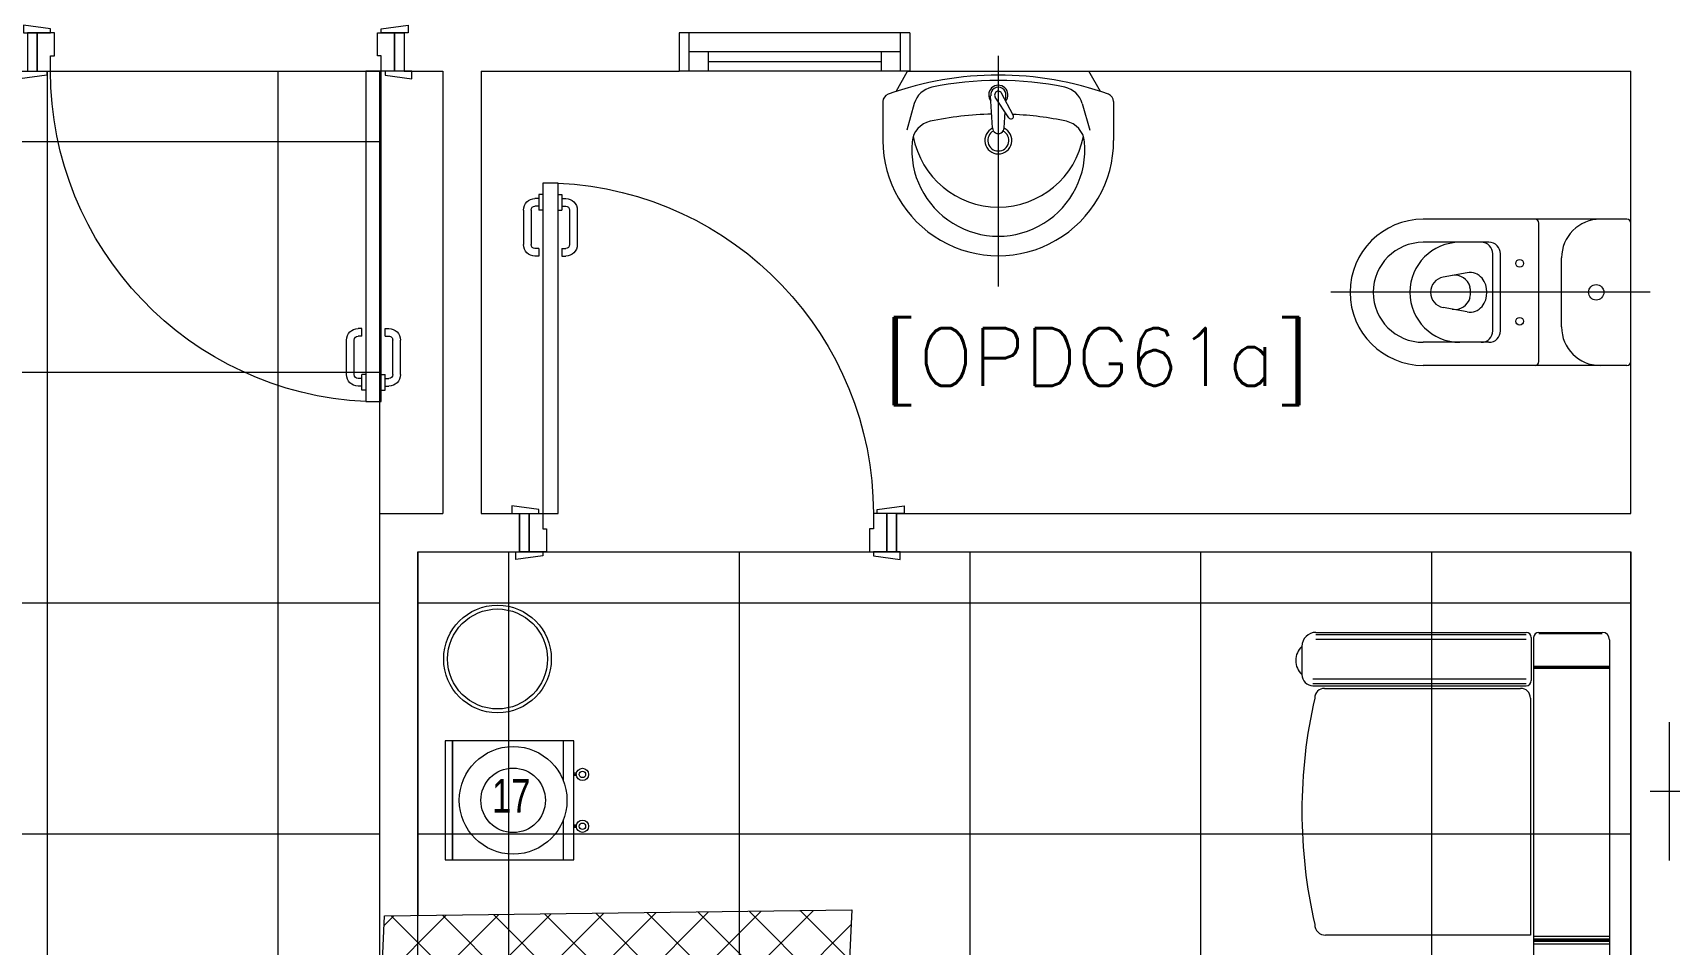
# Model space of a CAD drawing. Header units: inches. Extents: x -246178 to 57169, y -29325 to 19878.
# Drawn here: x 11362 to 15618, y 1512 to 3883 of the extents above; entities that cross this region are included whole.
import ezdxf

# ---------------------------------------------------------------- set-up
doc = ezdxf.new("R2010")
doc.units = ezdxf.units.IN
doc.header["$LTSCALE"] = 25
doc.header["$MEASUREMENT"] = 0
doc.linetypes.add('DASHDOT', pattern=[25.4, 12.7, -6.35, 0, -6.35])
doc.layers.get('0').update_dxf_attribs({"color": 8})
for name, color, linetype, lineweight in [('00-Ground Floor$0$72_EGR_BASE_TEXT', 252, 'Continuous', 5), ('00-Ground Floor$0$72_EGR_EQP_TAG', 142, 'Continuous', 5), ('00-Ground Floor$0$Aluminum', 251, 'Continuous', 5), ('00-Ground Floor$0$C-HYDR-CTCH', 251, 'Continuous', 5), ('00-Ground Floor$0$Frame', 252, 'Continuous', 9), ('00-Ground Floor$0$Hatch', 254, 'Continuous', 5), ('00-Ground Floor$0$LOADING', 253, 'Continuous', 5), ('00-Ground Floor$0$SANIT', 250, 'Continuous', 5), ('00-Ground Floor$0$Walls', 251, 'Continuous', 5), ('00-Ground Floor$0$Wooden Joinery', 251, 'Continuous', 5), ('E-LITE-CLNG-CNDT', 6, 'DASHDOT', 35)]:
    doc.layers.add(name, color=color, linetype=linetype, lineweight=lineweight)
doc.styles.add('00-Ground Floor$0$SIMPLEX', font='SIMPLEX.shx', dxfattribs={"height": 150})
doc.styles.add('00-Ground Floor$0$X3G_ENTITY_257CFD', font='swisscl.ttf', dxfattribs={"height": 200})

# ---------------------------------------------------------------- blocks, each defined once
blk = doc.blocks.new('00-Ground Floor$0$A$C72370EFE')
at = {"layer": '00-Ground Floor$0$Wooden Joinery'}
for p, q in [((-0.01, -0.04), (-0.02, -0.04)), ((-0.01, -0.03), (-0.01, -0.07)), ((0, -0.03), (-0.01, -0.03)), ((0.04, -0.03), (0.05, -0.03)), ((0.05, -0.03), (0.05, -0.07)), ((0.05, -0.04), (0.06, -0.04)), ((-0.05, -0.07), (-0.05, -0.16)), ((-0.03, -0.07), (-0.03, -0.16)), ((-0.01, -0.06), (-0.02, -0.06)), ((0, -0.07), (-0.01, -0.07)), ((0.04, -0.07), (0.05, -0.07)), ((0.05, -0.06), (0.06, -0.06)), ((0.07, -0.07), (0.07, -0.16)), ((0.09, -0.07), (0.09, -0.16)), ((-0.01, -0.17), (-0.02, -0.17)), ((-0.01, -0.17), (-0.01, -0.19)), ((0.05, -0.17), (0.06, -0.17)), ((0.05, -0.17), (0.05, -0.19)), ((-0.01, -0.19), (-0.02, -0.19)), ((0.05, -0.19), (0.06, -0.19))]:
    blk.add_line(p, q, dxfattribs=at)
for centre, radius, start, end in [((-0.02, -0.07), 0.03, 90, 180), ((0.06, -0.07), 0.03, 0, 90), ((-0.02, -0.07), 0.01, 90, 180), ((0.06, -0.07), 0.01, 0, 90), ((-0.02, -0.16), 0.03, 180, 270), ((-0.02, -0.16), 0.01, 180, 270), ((0.06, -0.16), 0.01, 270, 0), ((0.06, -0.16), 0.03, 270, 0)]:
    blk.add_arc(centre, radius, start, end, dxfattribs=at)
blk = doc.blocks.new('00-Ground Floor$0$A$C5DAD61B4')
at = {"layer": '00-Ground Floor$0$Wooden Joinery'}
for points in [[(80, 959.1), (80, 969.1), (10, 979.1), (10, 959.1)], [(940, 959.1), (940, 969.1), (1010, 979.1), (1010, 959.1)], [(70, 859.1), (70, 849.1), (0, 839.1), (0, 859.1)], [(120, 859.1), (120, 0), (80, 0), (80, 859.1)], [(950, 859.1), (950, 849.1), (1020, 839.1), (1020, 859.1)]]:
    blk.add_lwpolyline(points, close=True, dxfattribs=at)
for points in [[(45, 859.1), (45, 959.1), (20, 959.1), (20, 859.1), (45, 859.1)], [(45, 859.1), (80, 859.1), (80, 899.1), (90, 899.1), (90, 959.1), (45, 959.1), (45, 859.1)], [(975, 859.1), (940, 859.1), (940, 899.1), (930, 899.1), (930, 959.1), (975, 959.1), (975, 859.1)], [(975, 859.1), (975, 959.1), (1000, 959.1), (1000, 859.1), (975, 859.1)]]:
    blk.add_lwpolyline(points, dxfattribs=at)
blk.add_arc((80, 859.1), 860, 272.666, 0, dxfattribs=at)
at = {"layer": '00-Ground Floor$0$Wooden Joinery', "xscale": 999.9999999998854, "yscale": 999.9999999998854, "zscale": 999.9999999998854, "rotation": 180}
blk.add_blockref('00-Ground Floor$0$A$C72370EFE', (120, 0), dxfattribs=at)
blk = doc.blocks.new('00-Ground Floor$0$WC manta')
at = {"layer": '00-Ground Floor$0$SANIT'}
for p, q in [((-0.13, 0.18), (-0.13, -0.18)), ((-0.12, 0.19), (0.41, 0.19)), ((0.109, 0.18), (0.109, -0.18)), ((0.239, 0.13), (0.41, 0.13)), ((0.05, 0.09), (0.05, -0.09)), ((0.209, 0.1), (0.209, -0.1)), ((0.229, 0.1), (0.229, -0.1)), ((0.2955, 0.051), (0.3581, 0.0393)), ((-0.18, 0), (0.65, 0)), ((0.2955, -0.051), (0.3581, -0.0393)), ((0.239, -0.13), (0.41, -0.13)), ((-0.12, -0.19), (0.41, -0.19))]:
    blk.add_line(p, q, dxfattribs=at)
for centre, radius in [((0.159, 0.0752), 0.01), ((-0.04, 0), 0.02), ((0.159, -0.0753), 0.01)]:
    blk.add_circle(centre, radius, dxfattribs=at)
for centre, radius, start, end in [((-0.12, 0.18), 0.01, 90, 180), ((-0.05, 0.09), 0.1, 0, 90), ((0.119, 0.18), 0.01, 90, 180), ((0.41, 0), 0.19, 270, 90), ((0.239, 0.1), 0.03, 90, 180), ((0.259, 0.1), 0.03, 90, 180), ((0.3147, 0), 0.13, 270, 90), ((0.41, 0), 0.13, 270, 90), ((0.2882, 0.0117), 0.04, 79.4289, 141.525), ((0.3271, 0.0044), 0.04, 79.4289, 166.4176), ((0.3029, 0), 0.0588, 141.525, 218.475), ((0.3454, 0), 0.0588, 166.4176, 193.5824), ((0.3507, 0), 0.04, 280.5711, 79.4289), ((0.2882, -0.0117), 0.04, 218.475, 280.5711), ((0.3271, -0.0044), 0.04, 193.5824, 280.5711), ((-0.05, -0.09), 0.1, 270, 0), ((0.239, -0.1), 0.03, 180, 270), ((0.259, -0.1), 0.03, 180, 270), ((-0.12, -0.18), 0.01, 180, 270), ((0.119, -0.18), 0.01, 180, 270)]:
    blk.add_arc(centre, radius, start, end, dxfattribs=at)
blk = doc.blocks.new('00-Ground Floor$0$lav-manta 60')
at = {"layer": '00-Ground Floor$0$SANIT'}
for p, q in [((-0.2658, -0.0529), (-0.2358, 0)), ((-0.2358, 0), (0.2358, 0)), ((0, 0.04), (0, -0.56)), ((0.2658, -0.0529), (0.2358, 0)), ((-0.3, -0.0789), (-0.3, -0.18)), ((-0.2185, -0.0841), (-0.2383, -0.1537)), ((-0.015, -0.1473), (-0.0199, -0.064)), ((0.0274, -0.121), (-0.0078, -0.0673)), ((0.0389, -0.1142), (0.0087, -0.0575)), ((0.0191, -0.077), (0.0199, -0.064)), ((0.2185, -0.0841), (0.2383, -0.1537)), ((0.3, -0.0789), (0.3, -0.18)), ((0.015, -0.1473), (0.0174, -0.1057))]:
    blk.add_line(p, q, dxfattribs=at)
for centre, radius, start, end in [((0, -0.8557), 0.8457, 70.1771, 109.8229), ((-0.1608, -0.1006), 0.06, 101.8086, 164.0794), ((0, -0.8696), 0.8457, 78.1914, 101.8086), ((0, -0.0617), 0.025, 320.7474, 220.368), ((0, -0.0617), 0.02, 353.2671, 186.682), ((0.1608, -0.1006), 0.06, 15.9206, 78.1914), ((-0.28, -0.0789), 0.02, 109.8229, 180), ((0, -0.0617), 0.00966, 25.4127, 215.9577), ((0.28, -0.0789), 0.02, 0, 70.1771), ((0, -0.9572), 0.8457, 91.1572, 102.0883), ((0, -0.9572), 0.8457, 88.5486, 88.844), ((0.0332, -0.1176), 0.00666, 210.6852, 30.6852), ((0, -0.9572), 0.8457, 77.9117, 87.4274), ((-0.1645, -0.189), 0.06, 102.0883, 174.8142), ((0, -0.1282), 0.2252, 190.6097, 349.3903), ((0, -0.18), 0.035, 115.3106, 64.6894), ((0, -0.18), 0.0275, 117.1496, 62.8504), ((0, -0.1473), 0.015, 180, 0), ((0.1645, -0.189), 0.06, 5.1858, 77.9117), ((0, -0.18), 0.3, 180, 0), ((0, -0.2039), 0.2252, 174.8142, 5.1858)]:
    blk.add_arc(centre, radius, start, end, dxfattribs=at)
blk = doc.blocks.new('00-Ground Floor$0$GF21008-P')
at = {"layer": '00-Ground Floor$0$LOADING'}
for p, q in [((-0.7709, 0), (0.7906, 0)), ((-0.7019, -0.1974), (-0.7019, 0)), ((-0.6994, -0.1974), (-0.6994, 0)), ((-0.6968, -0.1974), (-0.6968, 0)), ((0, -0.1974), (0, 0)), ((0.0069, -0.1974), (0.0069, 0)), ((0.0099, -0.1974), (0.0099, 0)), ((0.0128, -0.1974), (0.0128, 0)), ((0.0197, -0.1974), (0.0197, 0)), ((-0.79, -0.1841), (-0.79, -0.0191)), ((-0.7866, -0.1841), (-0.7866, -0.0191)), ((-0.7767, -0.1974), (0.7964, -0.1974)), ((-0.7767, -0.2037), (-0.6644, -0.2037)), ((-0.6191, -0.2059), (-0.0026, -0.2059)), ((-0.0026, -0.2059), (-0.0026, -0.7385)), ((-0.79, -0.7634), (-0.79, -0.217)), ((-0.784, -0.7634), (-0.784, -0.217)), ((-0.7722, -0.7634), (-0.7722, -0.217)), ((-0.6689, -0.7712), (-0.6689, -0.217)), ((-0.6571, -0.7712), (-0.6571, -0.217)), ((-0.6512, -0.7712), (-0.6512, -0.217)), ((-0.6444, -0.7413), (-0.6444, -0.2312)), ((-0.7533, -0.8), (-0.68, -0.8))]:
    blk.add_line(p, q, dxfattribs=at)
for centre, radius, start, end in [((-0.7709, -0.0191), 0.0191, 90, 180), ((-0.7767, -0.1841), 0.0133, 180, 270), ((-0.7767, -0.217), 0.0133, 90, 180), ((-0.6644, -0.217), 0.0133, 0, 90), ((-0.6191, -0.2312), 0.0253, 90, 180), ((-0.7533, -0.7634), 0.0366, 180, 270), ((-0.6191, -0.7413), 0.0253, 180, 270), ((-0.0307, -0.7385), 0.0281, 270, 0), ((-0.7167, -0.7662), 0.0499, 222.6462, 317.3538), ((-0.68, -0.7712), 0.0288, 270, 0), ((-0.3249, 0.51), 1.31, 257.0217, 282.9783)]:
    blk.add_arc(centre, radius, start, end, dxfattribs=at)
blk = doc.blocks.new('00-Ground Floor$0$WATER DISPENSER1')
at = {"layer": '00-Ground Floor$0$LOADING'}
for p, q in [((39.296, -0.3448), (39.1904, -0.3448)), ((39.5004, -0.3448), (39.3949, -0.3448))]:
    blk.add_line(p, q, dxfattribs=at)
blk.add_lwpolyline([(39.5004, -0.6333), (39.5004, -0.3183), (39.1904, -0.3183), (39.1904, -0.6333), (39.5004, -0.6333)], dxfattribs=at)
for points in [[(39.2749, -0.3183), (39.278, -0.3183), (39.278, -0.3118), (39.2749, -0.3118)], [(39.281, -0.3183), (39.278, -0.3183), (39.278, -0.3118), (39.281, -0.3118)], [(39.4098, -0.3183), (39.4129, -0.3183), (39.4129, -0.3118), (39.4098, -0.3118)], [(39.416, -0.3183), (39.4129, -0.3183), (39.4129, -0.3118), (39.416, -0.3118)], [(39.5004, -0.6333), (39.1904, -0.6333), (39.1904, -0.6529), (39.5004, -0.6529)]]:
    blk.add_lwpolyline(points, close=True, dxfattribs=at)
for centre, radius in [((39.278, -0.2956), 0.0161), ((39.278, -0.2956), 0.00834), ((39.4129, -0.2956), 0.0161), ((39.4129, -0.2956), 0.00834), ((39.3454, -0.4758), 0.14), ((39.3454, -0.4758), 0.084)]:
    blk.add_circle(centre, radius, dxfattribs=at)
blk = doc.blocks.new('00-Ground Floor$0$WM00001-P')
at = {"layer": '00-Ground Floor$0$LOADING'}
for radius in [0.14, 0.13]:
    blk.add_circle((0, 0), radius, dxfattribs=at)
blk = doc.blocks.new('00-Ground Floor$0$A$C0D461753')
at = {"color": 254, "linetype": 'Continuous'}
for p, q in [((5457.9, 3782.6, 0), (12263.3, 3782.6, 0)), ((11400, -2747.4), (11400, 3782.6)), ((12000, -2747.4), (12000, 3782.6)), ((12263.3, 3782.6, 0), (12263.3, -2747.4, 0)), ((5457.9, 3600), (12263.3, 3600)), ((5457.9, 3000), (12263.3, 3000)), ((5457.9, 2400), (12263.3, 2400)), ((5457.9, 1800), (12263.3, 1800))]:
    blk.add_line(p, q, dxfattribs=at)
blk = doc.blocks.new('00-Ground Floor$0$A$C50F0168F')
at = {"color": 254}
for p, q in [((12363.3, -847.4, 0), (12363.3, 2532.6, 0)), ((12363.3, 2532.6, 0), (15517.9, 2532.6, 0)), ((15517.9, 2532.6, 0), (15517.9, -847.4, 0)), ((15517.9, -847.4, 0), (12363.3, -847.4, 0))]:
    blk.add_line(p, q, dxfattribs=at)
at = {"color": 254, "linetype": 'Continuous'}
for p, q in [((12600, -847.4), (12600, 2532.6)), ((13200, -847.4), (13200, 2532.6)), ((13800, -847.4), (13800, 2532.6)), ((14400, -847.4), (14400, 2532.6)), ((15000, -847.4), (15000, 2532.6)), ((12363.3, 2400), (15517.9, 2400)), ((12363.3, 1800), (15517.9, 1800)), ((12363.3, 1200), (15517.9, 1200)), ((12363.3, 600), (15517.9, 600)), ((12363.3, 0), (15517.9, 0)), ((12363.3, -600), (15517.9, -600))]:
    blk.add_line(p, q, dxfattribs=at)
blk = doc.blocks.new('00-Ground Floor$0$A$Ce9e1c4c3')
at = {"layer": '00-Ground Floor$0$Frame'}
for name in ['00-Ground Floor$0$A$C0D461753', '00-Ground Floor$0$A$C50F0168F']:
    blk.add_blockref(name, (-100000, 0), dxfattribs=at)
blk = doc.blocks.new('00-Ground Floor')
at = {"layer": '00-Ground Floor$0$Hatch'}
h = blk.add_hatch(dxfattribs=at)
h.set_pattern_fill('ANSI37', color=256, scale=30)
h.set_pattern_definition([(45, (-1981.42, -13099.68), (-67.35192, 67.35192), []), (135, (-1981.42, -13099.68), (-67.35192, -67.35192), [])])
h.paths.add_polyline_path([(48971.2, 8818.2), (48367.3, 8810.1), (48371.2, 8521.7), (48975.1, 8529.8)])
h.paths.add_polyline_path([(41810.5, 8810.5), (41227, 8805), (41207, 8513.7), (41790.5, 8519.1)])
h.paths.add_polyline_path([(27433.5, 8803.1), (26834.4, 8799), (26828.7, 8506), (27427.8, 8510)])
h.paths.add_polyline_path([(34618.7, 8805.3), (34017.5, 8797.8), (34009.3, 8512.1), (34610.5, 8519.6)])
h.paths.add_polyline_path([(20214.3, 8812.4), (19607.8, 8790.5), (19622.4, 8498), (20228.8, 8519.8)])
h.paths.add_polyline_path([(13477.7, 8802), (12255.7, 8825.9), (12249.3, 8529.8), (13471.3, 8505.8)])
h.paths.add_polyline_path([(13491.8, 1601.9), (12276.8, 1586.2), (12263.3, 1293.7), (13478.3, 1309.4)])
h.paths.add_polyline_path([(13465.7, -5591.3), (12262.6, -5607.3), (12256.9, -5900.3), (13460, -5884.3)])
h.paths.add_polyline_path([(13484.2, -12790), (12287.5, -12801.4), (12290.4, -13095.9), (13487, -13084.4)])
h.paths.add_polyline_path([(5849.2, -12787.9), (5245.6, -12791.6), (5256.3, -13077.1), (5859.8, -13073.4)])
h.paths.add_polyline_path([(5833.8, -5589.9), (5236.9, -5588.3), (5236.8, -5889.5), (5833.6, -5891)])
h.paths.add_polyline_path([(5843.6, 1599.7), (5224.3, 1600.9), (5213.7, 1298), (5833, 1296.7)])
h.paths.add_polyline_path([(5820.3, 8779.1), (5219.7, 8793.5), (5216, 8503.9), (5816.7, 8489.4)])
h.paths.add_polyline_path([(-1378.8, 8777.2), (-1981.4, 8799.9), (-1979.5, 8511.6), (-1376.9, 8488.9)])
h.paths.add_polyline_path([(-1371.1, -5601.1), (-1973.1, -5608.1), (-1969.7, -5899.7), (-1367.7, -5892.7)])
h.paths.add_polyline_path([(-1353.5, -12795.7), (-1951.9, -12796.7), (-1947.1, -13097.4), (-1348.7, -13096.4)])
h.paths.add_polyline_path([(20233.2, -12782.5), (19627.5, -12795.4), (19633.2, -13096.6), (20238.9, -13083.7)])
h.paths.add_polyline_path([(20226.6, -5590), (19632.3, -5607.6), (19634.4, -5904.1), (20228.7, -5886.6)])
h.paths.add_polyline_path([(20217.9, 1618), (19619, 1610.4), (19623, 1310.2), (20221.9, 1317.9)])
h.paths.add_polyline_path([(27418.3, 1602.8), (26816.3, 1607.5), (26820.6, 1315.3), (27422.5, 1310.7)])
h.paths.add_polyline_path([(27422, -5579.9), (26818.1, -5597.5), (26831.6, -5897.5), (27431.7, -5876.5)])
h.paths.add_polyline_path([(27438.1, -12795.9), (26834.3, -12789.3), (26831.9, -13075), (27435.7, -13081.6)])
h.paths.add_polyline_path([(34636.6, -12785.4), (34039.3, -12800), (34048.3, -13099.7), (34645.6, -13085.1)])
h.paths.add_polyline_path([(34629.3, -5597.1), (34028, -5595.2), (34029.2, -5892.4), (34630.4, -5894.3)])
h.paths.add_polyline_path([(34592.8, 1606.7), (34012, 1611.4), (34031.7, 1321.6), (34612.5, 1316.9)])
h.paths.add_polyline_path([(41796.2, 1606), (41198.6, 1619.8), (41200.6, 1327.8), (41798.2, 1314.1)])
h.paths.add_polyline_path([(41797.2, -5592.6), (41228.8, -5600.2), (41230.6, -5894.3), (41799, -5886.7)])
h.paths.add_polyline_path([(41834.3, -12789.7), (41229, -12792.4), (41230.4, -13096.9), (41835.6, -13094.3)])
h.paths.add_polyline_path([(49008.5, -12790.2), (48420.5, -12774.1), (48407.3, -13081.4), (48995.3, -13097.4)])
h.paths.add_polyline_path([(48992.7, -5590.8), (48389.5, -5589.7), (48387.5, -5886.2), (48990.7, -5887.3)])
at = {"layer": '00-Ground Floor$0$Aluminum'}
for p, q in [((13642.9, 3882.6, 0), (13042.9, 3882.6, 0)), ((13067.9, 3882.6, 0), (13067.9, 3782.6, 0)), ((13617.9, 3882.6, 0), (13617.9, 3782.6, 0)), ((13617.9, 3832.6, 0), (13067.9, 3832.6, 0)), ((13117.9, 3832.6, 0), (13117.9, 3782.6, 0)), ((13567.9, 3832.6, 0), (13567.9, 3782.6, 0)), ((13117.9, 3807.6, 0), (13567.9, 3807.6, 0)), ((13642.9, 3782.6, 0), (13042.9, 3782.6, 0))]:
    blk.add_line(p, q, dxfattribs=at)
at = {"layer": '00-Ground Floor$0$C-HYDR-CTCH', "flags": 128}
blk.add_lwpolyline([(12276.8, 1586.2), (13491.8, 1601.9), (13478.3, 1309.4), (12263.3, 1293.7), (12276.8, 1586.2)], dxfattribs=at)
at = {"layer": '00-Ground Floor$0$SANIT'}
for p, q in [((15617.9, 2090.3, 0), (15617.9, 1730.3, 0)), ((15567.9, 1910.3, 0), (16397.9, 1910.3, 0))]:
    blk.add_line(p, q, dxfattribs=at)
at = {"layer": '00-Ground Floor$0$Walls'}
for p, q in [((12327.9, 3882.6, 0), (12327.9, 3782.6, 0)), ((13042.9, 3882.6, 0), (13042.9, 3782.6, 0)), ((13642.9, 3882.6, 0), (13642.9, 3782.6, 0)), ((12327.9, 3782.6, 0), (12427.9, 3782.6, 0)), ((12427.9, 3782.6, 0), (12427.9, 2632.6, 0)), ((12527.9, 3782.6, 0), (13042.9, 3782.6, 0)), ((12527.9, 3782.6, 0), (12527.9, 2632.6, 0)), ((13642.9, 3782.6, 0), (15517.9, 3782.6, 0)), ((15517.9, 2632.6, 0), (15517.9, 3782.6, 0)), ((12263.3, 2632.6, 0), (12427.9, 2632.6, 0)), ((12263.3, 2632.6, 0), (12263.3, 823.8, 0)), ((12527.9, 2632.6, 0), (12627.9, 2632.6, 0)), ((12627.9, 2632.6, 0), (12627.9, 2532.6, 0)), ((13607.9, 2632.6, 0), (15517.9, 2632.6, 0)), ((13607.9, 2632.6, 0), (13607.9, 2532.6, 0)), ((12363.3, 2532.6, 0), (12627.9, 2532.6, 0)), ((12363.3, 2532.6), (12363.3, 1587.3)), ((13607.9, 2532.6, 0), (15517.9, 2532.6, 0)), ((15517.9, -847.4, 0), (15517.9, 2532.6, 0))]:
    blk.add_line(p, q, dxfattribs=at)
at = {"color": 254}
blk.add_blockref('00-Ground Floor$0$A$Ce9e1c4c3', (100000, 0), dxfattribs=at)
at = {"layer": '00-Ground Floor$0$LOADING', "extrusion": (2.24019e-05, 2.24684e-18, -1), "xscale": -1000, "yscale": 1000, "zscale": 1000}
blk.add_blockref('00-Ground Floor$0$WM00001-P', (-12570.4, 2254.2, 0.3), dxfattribs=at)
at = {"layer": '00-Ground Floor$0$LOADING', "xscale": 1000, "yscale": 1000, "zscale": 1000}
for name, p, rotation in [('00-Ground Floor$0$GF21008-P', (15462.5, 1533.5), 269.9999999999998), ('00-Ground Floor$0$WATER DISPENSER1', (13086.9, 41232.1), 269.9999999999999)]:
    blk.add_blockref(name, p, dxfattribs=dict(at, rotation=rotation))
at = {"layer": '00-Ground Floor$0$SANIT'}
for name, p, xscale, yscale, zscale, rotation in [('00-Ground Floor$0$lav-manta 60', (13872.9, 3782.6, 0), 1000.000000000223, 1000.000000000223, 1000.000000000223, 359.9999995639858), ('00-Ground Floor$0$WC manta', (15387.9, 3207.6, 0), 999.9999999999995, 999.9999999999995, 999.9999999999995, 180)]:
    blk.add_blockref(name, p, dxfattribs=dict(at, xscale=xscale, yscale=yscale, zscale=zscale, rotation=rotation))
at = {"layer": '00-Ground Floor$0$Wooden Joinery', "xscale": -1}
blk.add_blockref('00-Ground Floor$0$A$C5DAD61B4', (12347.9, 2923.5, 0), dxfattribs=at)
at = {"layer": '00-Ground Floor$0$Wooden Joinery', "xscale": -1, "rotation": 180}
blk.add_blockref('00-Ground Floor$0$A$C5DAD61B4', (12607.9, 3491.6, 0), dxfattribs=at)
at = {"layer": '00-Ground Floor$0$72_EGR_BASE_TEXT', "insert": (14128.6, 3114.6, 0), "char_height": 150, "attachment_point": 2, "style": '00-Ground Floor$0$SIMPLEX'}
blk.add_mtext('[OPDG61a]', dxfattribs=at)
at = {"layer": '00-Ground Floor$0$72_EGR_EQP_TAG', "insert": (12606, 1942.2, 0), "char_height": 87.47, "attachment_point": 2, "style": '00-Ground Floor$0$X3G_ENTITY_257CFD'}
blk.add_mtext('17', dxfattribs=at)

msp = doc.modelspace()

# ---------------------------------------------------------------- block references
at = {"layer": 'E-LITE-CLNG-CNDT'}
msp.add_blockref('00-Ground Floor', (0, 0), dxfattribs=at)

doc.saveas('drawing.dxf')
